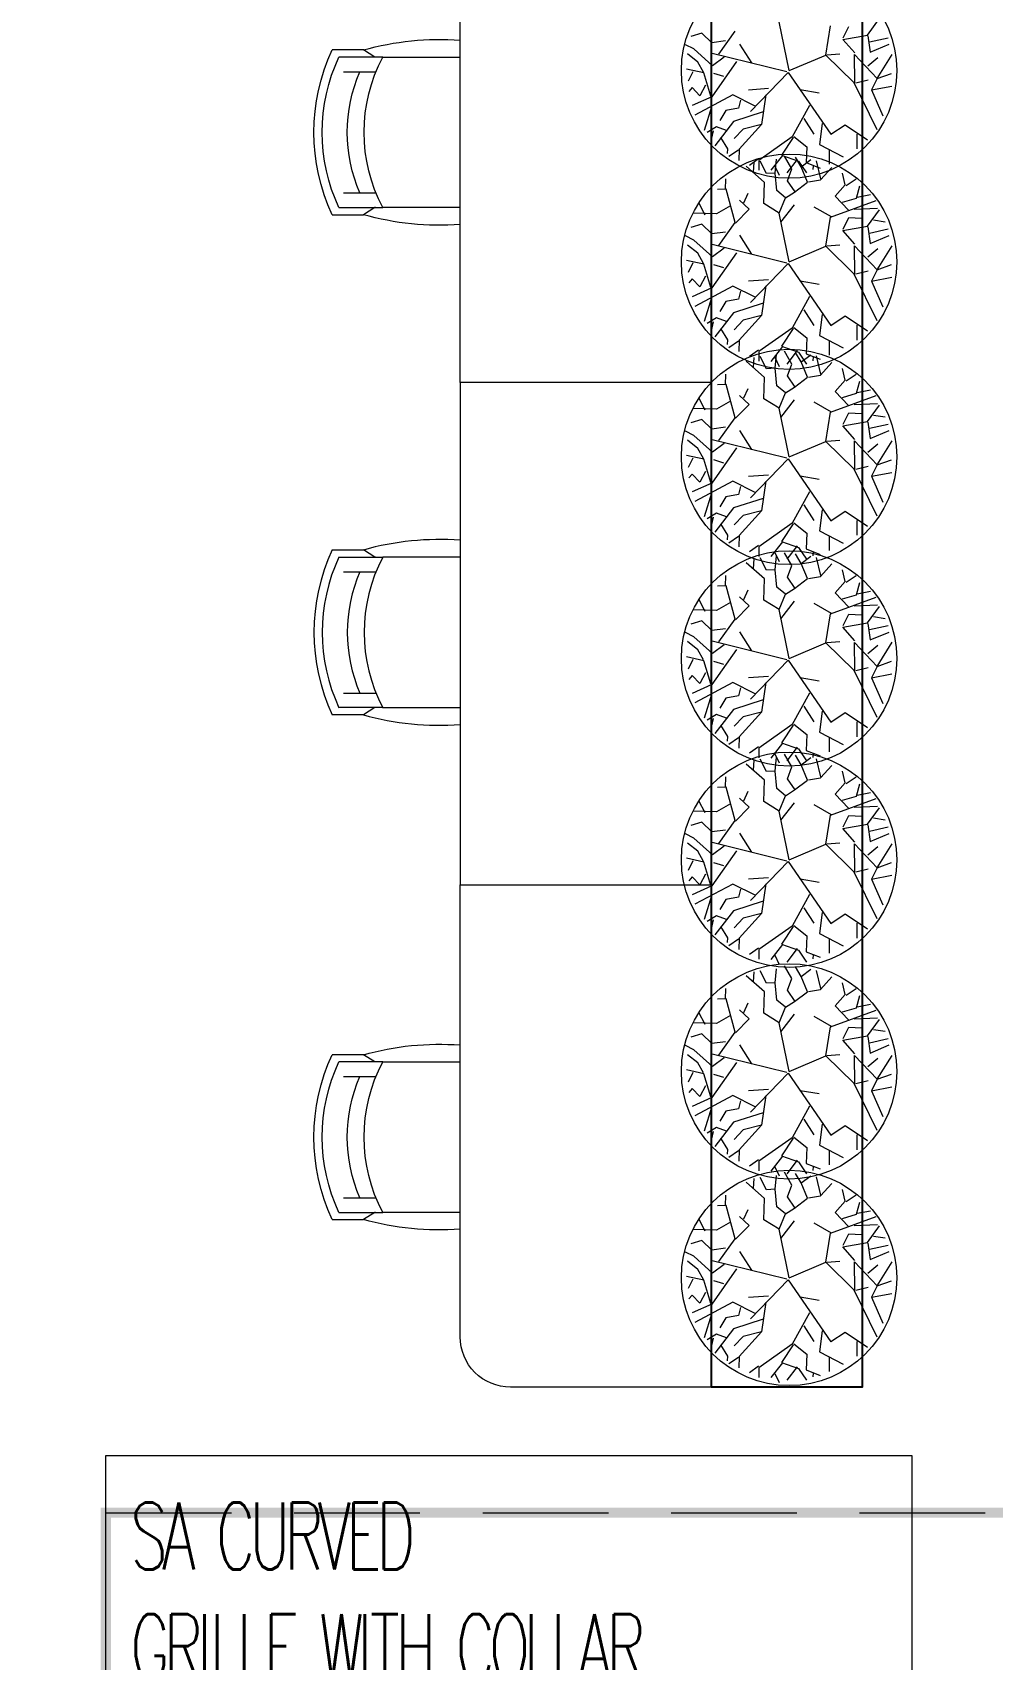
# Model space of a CAD drawing. Header units: millimetres. Extents: x 148480 to 578986, y 39883 to 155062.
# Drawn here: x 244581 to 247446, y 134026 to 138883 of the extents above; entities that cross this region are included whole.
import ezdxf

# ---------------------------------------------------------------- set-up
doc = ezdxf.new("R2010")
doc.units = ezdxf.units.MM
for name, pattern in [('CENTER', [2, 1.25, -0.25, 0.25, -0.25]), ('CONTINU', [0]), ('HIDDEN', [0.375, 0.25, -0.125])]:
    doc.linetypes.add(name, pattern=pattern)
for name, color, linetype in [('CEN', 252, 'CENTER'), ('Flooring', 44, 'Continuous'), ('I - MODULAR', 44, 'Continuous'), ('Layer2', 4, 'Continuous'), ('Layer4', 6, 'Continuous'), ('M-HVAC VRV PIPE', 4, 'Continuous')]:
    doc.layers.add(name, color=color, linetype=linetype)
doc.layers.add('I-01$0$i-plants', color=7, linetype='Continuous', lineweight=13, true_color=0x86b300)
doc.layers.add('ID - MODULAR', color=44, linetype='Continuous', lineweight=5)
doc.layers.add('M-HVAC-ADP TAG', color=1, linetype='Continuous', lineweight=15)
doc.styles.add('Roman S', font='romans.shx', dxfattribs={"width": 0.65})

# ---------------------------------------------------------------- blocks, each defined once
blk = doc.blocks.new('GFC1')
at = {"layer": 'CEN', "color": 8, "linetype": 'HIDDEN', "lineweight": 0, "ltscale": 1500}
blk.add_lwpolyline([(321533.2, 131348.5), (317432, 131348.5), (317432, 135449.8), (321533.2, 135449.8)], close=True, dxfattribs=at)
at = {"layer": 'Flooring', "color": 8, "linetype": 'HIDDEN', "ltscale": 1500}
blk.add_lwpolyline([(328672.2, 130068.3, 1.540604), (310717.1, 129143.3, 0.119203), (311634.4, 128071.9, -0.704413), (307490.1, 113767.5)], format="xyb", dxfattribs=at)
at = {"layer": 'I - MODULAR', "color": 8, "linetype": 'Continuous'}
blk.add_lwpolyline([(319239.7, 141824.7), (319689.7, 141824.7), (319689.7, 135824.7), (319239.7, 135824.7)], close=True, dxfattribs=at)
at = {"layer": 'I-01$0$i-plants', "color": 8}
for p, q in [((319471.5, 139755.5), (319441.9, 139900.8)), ((319705.5, 139861.7), (319741.8, 139910.6)), ((319210.7, 139867.4), (319178.6, 139857.8)), ((319241, 139838.5), (319210.7, 139867.4)), ((319261.8, 139804.4), (319311, 139872.8)), ((319581.5, 139802.1), (319595.5, 139888.8)), ((319631.7, 139848.4), (319705.5, 139861.7)), ((319633.1, 139853.2), (319649.7, 139887.4)), ((319706.2, 139859.6), (319713.1, 139810.4)), ((319711.7, 139841.2), (319767.1, 139853.4)), ((319187.4, 139820.1), (319162.1, 139832.5)), ((319199.1, 139781.1), (319167.8, 139805.3)), ((319242.5, 139769.7), (319187.4, 139820.1)), ((319465.1, 139751.6), (319237.7, 139807.9)), ((319282.1, 139844.1), (319241, 139838.5)), ((319360.5, 139778.3), (319324.9, 139834.5)), ((319583.8, 139802.8), (319623.2, 139805.8)), ((319668.2, 139808.1), (319631.7, 139848.4)), ((319668.1, 139718.7), (319666.8, 139803.2)), ((319666.8, 139803.2), (319733.9, 139731.7)), ((319713.1, 139810.4), (319770, 139834.2)), ((319733.9, 139731.7), (319779.2, 139803.4)), ((319217, 139748.5), (319165.2, 139759.8)), ((319216.4, 139750.7), (319199.1, 139781.1)), ((319314.1, 139782.3), (319240.8, 139677.5)), ((319277.8, 139795.9), (319242.5, 139769.7)), ((319471.5, 139755.5), (319581.5, 139802.1)), ((319581.5, 139802.1), (319664.9, 139719.9)), ((319706.1, 139770.2), (319736.5, 139795)), ((319183.8, 139752.1), (319170.7, 139723.7)), ((319222.2, 139712.3), (319205.3, 139680.4)), ((319237.9, 139679), (319217, 139748.5)), ((319276.6, 139737.5), (319247, 139746.6)), ((319468.4, 139750.2), (319355.8, 139633.8)), ((319468.4, 139750.2), (319595.9, 139565.3)), ((319664.9, 139719.9), (319733.8, 139579.9)), ((319670.4, 139719.4), (319708, 139728.4)), ((319733.9, 139731.7), (319717.2, 139697.8)), ((319717.2, 139697.8), (319778.1, 139709.3)), ((319733.9, 139731.7), (319777.4, 139747.1)), ((319181.7, 139704.6), (319171.8, 139692.8)), ((319205.3, 139680.4), (319181.7, 139704.6)), ((319240.8, 139677.5), (319181.9, 139651)), ((319303.5, 139683.1), (319190.5, 139622.3)), ((319369.9, 139649.3), (319303.5, 139683.1)), ((319326.9, 139667.7), (319320.7, 139643.4)), ((319410.4, 139701.6), (319350.2, 139697.1)), ((319402.4, 139683.5), (319389.1, 139594.7)), ((319505, 139698.7), (319561.7, 139688.9)), ((319717.2, 139697.8), (319750.9, 139620.7)), ((319240.7, 139650.7), (319217.6, 139576.8)), ((319282.5, 139636.4), (319264.9, 139606.6)), ((319320.7, 139643.4), (319282.5, 139636.4)), ((319393.8, 139632), (319305.9, 139603.3)), ((319532.7, 139651.3), (319480.5, 139557.5)), ((319515, 139612.4), (319544.9, 139565.7)), ((319254.3, 139587.8), (319227.2, 139570.8)), ((319244.4, 139576), (319238.9, 139549.6)), ((319305.9, 139603.3), (319250.1, 139530.9)), ((319284.4, 139576.8), (319254.3, 139587.8)), ((319334.3, 139580.6), (319307.6, 139552.5)), ((319389.1, 139594.7), (319322.7, 139521.4)), ((319389.1, 139594.7), (319334.3, 139580.6)), ((319570.3, 139597.7), (319562.2, 139535.2)), ((319596, 139565.3), (319638.4, 139593.7)), ((319638.4, 139593.7), (319705.6, 139549)), ((319673.5, 139566.2), (319673.5, 139521.7)), ((319266.7, 139555.9), (319287.4, 139522)), ((319287.4, 139522), (319286.3, 139508.1)), ((319320.7, 139518.4), (319292, 139498.6)), ((319322.7, 139521.4), (319321.8, 139487.5)), ((319480.5, 139557.5), (319381, 139487.3)), ((319483.8, 139556.2), (319448.7, 139503.2)), ((319485.4, 139559), (319524.3, 139528.2)), ((319524.3, 139528.2), (319522.3, 139480.8)), ((319562.2, 139535.2), (319632.4, 139498.2)), ((319591.1, 139519.1), (319590.8, 139476.5)), ((319398.1, 139421.9), (319343.6, 139470.4)), ((319379.7, 139491.6), (319353.2, 139472.5)), ((319364.9, 139452.4), (319367, 139481.9)), ((319381, 139487.3), (319381.5, 139458.6)), ((319403.6, 139448.3), (319384.8, 139485.1)), ((319451.6, 139502), (319416.7, 139457.9)), ((319428.9, 139470.4), (319442.3, 139443.2)), ((319430.2, 139449.5), (319434.1, 139490.8)), ((319448.7, 139503.2), (319499.4, 139485.1)), ((319480.1, 139462.2), (319457.7, 139500.2)), ((319495.4, 139490.4), (319464.7, 139449.9)), ((319466.3, 139426.8), (319480.1, 139462.2)), ((319507.6, 139468.3), (319490.9, 139496.9)), ((319499.4, 139485.1), (319523.4, 139449.9)), ((319507.6, 139468.3), (319536.1, 139490.1)), ((319526.6, 139422.7), (319507.6, 139468.3)), ((319522.3, 139480.8), (319564.7, 139464.3)), ((319543.8, 139471.6), (319542, 139459.8)), ((319566.5, 139432.4), (319553.1, 139486.4)), ((319564.9, 139429.5), (319599.4, 139466.7)), ((319281.4, 139400.5), (319282.6, 139432.1)), ((319395.8, 139358.8), (319398.1, 139421.9)), ((319430.2, 139449.5), (319403.6, 139448.3)), ((319435.2, 139397.4), (319430.2, 139449.5)), ((319489.7, 139393.7), (319466.3, 139426.8)), ((319487.4, 139393), (319526.6, 139422.7)), ((319529.2, 139423.5), (319564.9, 139429.5)), ((319609, 139380.3), (319639.2, 139414.1)), ((319639.2, 139414.1), (319631.1, 139449.4)), ((319642.1, 139412.6), (319671.2, 139432.5)), ((319283.7, 139401.2), (319257.5, 139400.1)), ((319311, 139302.1), (319283.7, 139401.2)), ((319352.6, 139341.4), (319323.3, 139368.2)), ((319336.1, 139360.9), (319349.2, 139389.3)), ((319460.3, 139376), (319435.2, 139397.4)), ((319441.9, 139330.1), (319460.3, 139376)), ((319460.3, 139376), (319487.4, 139393)), ((319595.5, 139318.1), (319730.9, 139367.9)), ((319648.4, 139338.7), (319609, 139380.3)), ((319630.7, 139362.3), (319672.6, 139374.9)), ((319672.6, 139374.9), (319682.8, 139411.5)), ((319674.2, 139377.7), (319714.8, 139385.2)), ((319254.8, 139327.7), (319187.3, 139329.8)), ((319221.2, 139324.3), (319202, 139361)), ((319296.2, 139351.3), (319254.8, 139327.7)), ((319311.5, 139300.2), (319352.6, 139341.4)), ((319441.9, 139330.1), (319395.8, 139358.8)), ((319471.5, 139184.8), (319441.9, 139330.1)), ((319447.3, 139302.9), (319487.8, 139355.1)), ((319598.1, 139318.9), (319546.5, 139348.2)), ((319581.5, 139231.4), (319595.5, 139318.1)), ((319633.1, 139282.5), (319649.7, 139316.7)), ((319649.7, 139316.7), (319687.8, 139314.6)), ((319666.2, 139341.7), (319735.1, 139344.4)), ((319705.5, 139291), (319741.8, 139339.9)), ((319210.7, 139296.7), (319178.6, 139287.1)), ((319241, 139267.8), (319210.7, 139296.7)), ((319282.1, 139273.3), (319241, 139267.8)), ((319261.8, 139233.7), (319311, 139302.1)), ((319631.7, 139277.7), (319705.5, 139291)), ((319668.2, 139237.4), (319631.7, 139277.7)), ((319706.2, 139288.8), (319713.1, 139239.6)), ((319711.7, 139270.5), (319767.1, 139282.7)), ((319723.9, 139309.8), (319757.8, 139304.3)), ((319187.4, 139249.4), (319162.1, 139261.8)), ((319199.1, 139210.4), (319167.8, 139234.6)), ((319242.5, 139199), (319187.4, 139249.4)), ((319465.1, 139180.9), (319237.7, 139237.2)), ((319277.8, 139225.2), (319242.5, 139199)), ((319360.5, 139207.6), (319324.9, 139263.8)), ((319471.5, 139184.8), (319581.5, 139231.4)), ((319581.5, 139231.4), (319664.9, 139149.1)), ((319583.8, 139232.1), (319623.2, 139235.1)), ((319668.1, 139148), (319666.8, 139232.5)), ((319666.8, 139232.5), (319733.9, 139161)), ((319706.1, 139199.5), (319736.5, 139224.3)), ((319713.1, 139239.6), (319770, 139263.5)), ((319733.9, 139161), (319779.2, 139232.7)), ((319217, 139177.8), (319165.2, 139189)), ((319183.8, 139181.4), (319170.7, 139153)), ((319216.4, 139179.9), (319199.1, 139210.4)), ((319237.9, 139108.3), (319217, 139177.8)), ((319314.1, 139211.6), (319240.8, 139106.8)), ((319276.6, 139166.8), (319247, 139175.9)), ((319468.4, 139179.5), (319355.8, 139063.1)), ((319468.4, 139179.5), (319595.9, 138994.6)), ((319733.9, 139161), (319777.4, 139176.4)), ((319181.7, 139133.9), (319171.8, 139122.1)), ((319205.3, 139109.7), (319181.7, 139133.9)), ((319222.2, 139141.6), (319205.3, 139109.7)), ((319410.4, 139130.9), (319350.2, 139126.4)), ((319505, 139128), (319561.7, 139118.2)), ((319664.9, 139149.1), (319733.8, 139009.2)), ((319670.4, 139148.7), (319708, 139157.6)), ((319733.9, 139161), (319717.2, 139127.1)), ((319717.2, 139127.1), (319778.1, 139138.6)), ((319717.2, 139127.1), (319750.9, 139050)), ((319240.8, 139106.8), (319181.9, 139080.3)), ((319303.5, 139112.3), (319190.5, 139051.6)), ((319240.7, 139079.9), (319217.6, 139006.1)), ((319369.9, 139078.6), (319303.5, 139112.3)), ((319326.9, 139097), (319320.7, 139072.7)), ((319402.4, 139112.8), (319389.1, 139023.9)), ((319532.7, 139080.6), (319480.5, 138986.8)), ((319305.9, 139032.6), (319250.1, 138960.2)), ((319282.5, 139065.7), (319264.9, 139035.9)), ((319320.7, 139072.7), (319282.5, 139065.7)), ((319393.8, 139061.3), (319305.9, 139032.6)), ((319515, 139041.7), (319544.9, 138994.9)), ((319570.3, 139027), (319562.2, 138964.5)), ((319254.3, 139017.1), (319227.2, 139000.1)), ((319244.4, 139005.3), (319238.9, 138978.9)), ((319284.4, 139006.1), (319254.3, 139017.1)), ((319266.7, 138985.2), (319287.4, 138951.3)), ((319334.3, 139009.9), (319307.6, 138981.8)), ((319389.1, 139023.9), (319322.7, 138950.7)), ((319389.1, 139023.9), (319334.3, 139009.9)), ((319480.5, 138986.8), (319381, 138916.6)), ((319483.8, 138985.4), (319448.7, 138932.5)), ((319485.4, 138988.3), (319524.3, 138957.5)), ((319596, 138994.6), (319638.4, 139023)), ((319638.4, 139023), (319705.6, 138978.3)), ((319673.5, 138995.5), (319673.5, 138951)), ((319287.4, 138951.3), (319286.3, 138937.4)), ((319320.7, 138947.7), (319292, 138927.9)), ((319322.7, 138950.7), (319321.8, 138916.8)), ((319451.6, 138931.3), (319416.7, 138887.2)), ((319448.7, 138932.5), (319499.4, 138914.4)), ((319524.3, 138957.5), (319522.3, 138910)), ((319562.2, 138964.5), (319632.4, 138927.5)), ((319591.1, 138948.4), (319590.8, 138905.8)), ((319398.1, 138839), (319343.6, 138887.5)), ((319379.7, 138920.9), (319353.2, 138901.8)), ((319364.9, 138869.5), (319367, 138899)), ((319381, 138916.6), (319381.5, 138887.8)), ((319403.6, 138865.5), (319384.8, 138902.3)), ((319428.9, 138899.7), (319442.3, 138872.5)), ((319430.2, 138866.6), (319434.1, 138907.9)), ((319480.1, 138879.3), (319457.7, 138917.4)), ((319495.4, 138919.7), (319464.7, 138879.2)), ((319466.3, 138843.9), (319480.1, 138879.3)), ((319507.6, 138885.5), (319490.9, 138914)), ((319499.4, 138914.4), (319523.4, 138879.1)), ((319507.6, 138885.5), (319536.1, 138907.3)), ((319526.6, 138839.9), (319507.6, 138885.5)), ((319522.3, 138910), (319564.7, 138893.6)), ((319543.8, 138900.9), (319542, 138889.1)), ((319566.5, 138849.5), (319553.1, 138903.5)), ((319564.9, 138846.6), (319599.4, 138883.8)), ((319281.4, 138817.6), (319282.6, 138849.2)), ((319395.8, 138775.9), (319398.1, 138839)), ((319430.2, 138866.6), (319403.6, 138865.5)), ((319435.2, 138814.5), (319430.2, 138866.6)), ((319489.7, 138810.8), (319466.3, 138843.9)), ((319487.4, 138810.1), (319526.6, 138839.9)), ((319529.2, 138840.6), (319564.9, 138846.6)), ((319609, 138797.4), (319639.2, 138831.2)), ((319639.2, 138831.2), (319631.1, 138866.5)), ((319642.1, 138829.7), (319671.2, 138849.6)), ((319283.7, 138818.3), (319257.5, 138817.2)), ((319311, 138719.2), (319283.7, 138818.3)), ((319352.6, 138758.5), (319323.3, 138785.4)), ((319336.1, 138778), (319349.2, 138806.4)), ((319460.3, 138793.2), (319435.2, 138814.5)), ((319441.9, 138747.2), (319460.3, 138793.2)), ((319460.3, 138793.2), (319487.4, 138810.1)), ((319595.5, 138735.3), (319730.9, 138785)), ((319648.4, 138755.8), (319609, 138797.4)), ((319630.7, 138779.4), (319672.6, 138792)), ((319672.6, 138792), (319682.8, 138828.6)), ((319674.2, 138794.8), (319714.8, 138802.3)), ((319254.8, 138744.8), (319187.3, 138746.9)), ((319221.2, 138741.4), (319202, 138778.2)), ((319296.2, 138768.4), (319254.8, 138744.8)), ((319311.5, 138717.3), (319352.6, 138758.5)), ((319441.9, 138747.2), (319395.8, 138775.9)), ((319471.5, 138601.9), (319441.9, 138747.2)), ((319447.3, 138720), (319487.8, 138772.2)), ((319598.1, 138736), (319546.5, 138765.4)), ((319581.5, 138648.5), (319595.5, 138735.3)), ((319633.1, 138699.7), (319649.7, 138733.8)), ((319649.7, 138733.8), (319687.8, 138731.7)), ((319666.2, 138758.8), (319735.1, 138761.5)), ((319705.5, 138708.1), (319741.8, 138757)), ((319210.7, 138713.8), (319178.6, 138704.2)), ((319241, 138684.9), (319210.7, 138713.8)), ((319282.1, 138690.5), (319241, 138684.9)), ((319261.8, 138650.8), (319311, 138719.2)), ((319631.7, 138694.8), (319705.5, 138708.1)), ((319668.2, 138654.5), (319631.7, 138694.8)), ((319706.2, 138706), (319713.1, 138656.8)), ((319711.7, 138687.6), (319767.1, 138699.8)), ((319723.9, 138726.9), (319757.8, 138721.4)), ((319187.4, 138666.5), (319162.1, 138678.9)), ((319199.1, 138627.5), (319167.8, 138651.7)), ((319242.5, 138616.1), (319187.4, 138666.5)), ((319465.1, 138598), (319237.7, 138654.3)), ((319277.8, 138642.3), (319242.5, 138616.1)), ((319360.5, 138624.7), (319324.9, 138680.9)), ((319471.5, 138601.9), (319581.5, 138648.5)), ((319581.5, 138648.5), (319664.9, 138566.3)), ((319583.8, 138649.2), (319623.2, 138652.2)), ((319668.1, 138565.1), (319666.8, 138649.6)), ((319666.8, 138649.6), (319733.9, 138578.1)), ((319706.1, 138616.6), (319736.5, 138641.4)), ((319713.1, 138656.8), (319770, 138680.6)), ((319733.9, 138578.1), (319779.2, 138649.8)), ((319217, 138594.9), (319165.2, 138606.2)), ((319183.8, 138598.5), (319170.7, 138570.1)), ((319216.4, 138597.1), (319199.1, 138627.5)), ((319237.9, 138525.4), (319217, 138594.9)), ((319314.1, 138628.7), (319240.8, 138523.9)), ((319276.6, 138583.9), (319247, 138593)), ((319468.4, 138596.6), (319355.8, 138480.2)), ((319468.4, 138596.6), (319595.9, 138411.7)), ((319733.9, 138578.1), (319777.4, 138593.5)), ((319181.7, 138551), (319171.8, 138539.2)), ((319205.3, 138526.8), (319181.7, 138551)), ((319222.2, 138558.7), (319205.3, 138526.8)), ((319410.4, 138548), (319350.2, 138543.5)), ((319505, 138545.1), (319561.7, 138535.3)), ((319664.9, 138566.3), (319733.8, 138426.3)), ((319670.4, 138565.8), (319708, 138574.8)), ((319733.9, 138578.1), (319717.2, 138544.2)), ((319717.2, 138544.2), (319778.1, 138555.7)), ((319717.2, 138544.2), (319750.9, 138467.1)), ((319240.8, 138523.9), (319181.9, 138497.4)), ((319303.5, 138529.5), (319190.5, 138468.7)), ((319240.7, 138497.1), (319217.6, 138423.2)), ((319369.9, 138495.7), (319303.5, 138529.5)), ((319326.9, 138514.1), (319320.7, 138489.8)), ((319402.4, 138529.9), (319389.1, 138441.1)), ((319532.7, 138497.7), (319480.5, 138403.9)), ((319305.9, 138449.7), (319250.1, 138377.3)), ((319282.5, 138482.8), (319264.9, 138453)), ((319320.7, 138489.8), (319282.5, 138482.8)), ((319393.8, 138478.4), (319305.9, 138449.7)), ((319515, 138458.8), (319544.9, 138412.1)), ((319570.3, 138444.1), (319562.2, 138381.6)), ((319254.3, 138434.2), (319227.2, 138417.2)), ((319244.4, 138422.4), (319238.9, 138396)), ((319284.4, 138423.2), (319254.3, 138434.2)), ((319266.7, 138402.3), (319287.4, 138368.4)), ((319334.3, 138427), (319307.6, 138398.9)), ((319389.1, 138441.1), (319322.7, 138367.8)), ((319389.1, 138441.1), (319334.3, 138427)), ((319480.5, 138403.9), (319381, 138333.7)), ((319483.8, 138402.6), (319448.7, 138349.6)), ((319485.4, 138405.4), (319524.3, 138374.6)), ((319596, 138411.7), (319638.4, 138440.1)), ((319638.4, 138440.1), (319705.6, 138395.4)), ((319673.5, 138412.6), (319673.5, 138368.1)), ((319287.4, 138368.4), (319286.3, 138354.5)), ((319320.7, 138364.8), (319292, 138345)), ((319322.7, 138367.8), (319321.8, 138333.9)), ((319451.6, 138348.4), (319416.7, 138304.3)), ((319448.7, 138349.6), (319499.4, 138331.5)), ((319524.3, 138374.6), (319522.3, 138327.2)), ((319562.2, 138381.6), (319632.4, 138344.6)), ((319591.1, 138365.5), (319590.8, 138322.9)), ((319379.7, 138338), (319353.2, 138318.9)), ((319364.9, 138268.2), (319367, 138297.7)), ((319381, 138333.7), (319381.5, 138305)), ((319403.6, 138264.2), (319384.8, 138301)), ((319428.9, 138316.8), (319442.3, 138289.6)), ((319430.2, 138265.3), (319434.1, 138306.6)), ((319480.1, 138278), (319457.7, 138316.1)), ((319495.4, 138336.8), (319464.7, 138296.3)), ((319507.6, 138284.2), (319490.9, 138312.8)), ((319499.4, 138331.5), (319523.4, 138296.3)), ((319507.6, 138284.2), (319536.1, 138306)), ((319522.3, 138327.2), (319564.7, 138310.7)), ((319543.8, 138318), (319542, 138306.3)), ((319566.5, 138248.2), (319553.1, 138302.2)), ((319281.4, 138216.3), (319282.6, 138247.9)), ((319398.1, 138237.8), (319343.6, 138286.2)), ((319430.2, 138265.3), (319403.6, 138264.2)), ((319435.2, 138213.2), (319430.2, 138265.3)), ((319466.3, 138242.6), (319480.1, 138278)), ((319526.6, 138238.6), (319507.6, 138284.2)), ((319564.9, 138245.3), (319599.4, 138282.5)), ((319639.2, 138229.9), (319631.1, 138265.2)), ((319642.1, 138228.4), (319671.2, 138248.3)), ((319283.7, 138217), (319257.5, 138215.9)), ((319311, 138117.9), (319283.7, 138217)), ((319336.1, 138176.7), (319349.2, 138205.1)), ((319395.8, 138174.6), (319398.1, 138237.8)), ((319460.3, 138191.9), (319435.2, 138213.2)), ((319460.3, 138191.9), (319487.4, 138208.8)), ((319489.7, 138209.5), (319466.3, 138242.6)), ((319487.4, 138208.8), (319526.6, 138238.6)), ((319529.2, 138239.4), (319564.9, 138245.3)), ((319609, 138196.1), (319639.2, 138229.9)), ((319672.6, 138190.7), (319682.8, 138227.4)), ((319674.2, 138193.5), (319714.8, 138201)), ((319221.2, 138140.2), (319202, 138176.9)), ((319296.2, 138167.1), (319254.8, 138143.5)), ((319311.5, 138116), (319352.6, 138157.2)), ((319352.6, 138157.2), (319323.3, 138184.1)), ((319441.9, 138146), (319395.8, 138174.6)), ((319441.9, 138146), (319460.3, 138191.9)), ((319447.3, 138118.7), (319487.8, 138170.9)), ((319598.1, 138134.7), (319546.5, 138164.1)), ((319595.5, 138134), (319730.9, 138183.7)), ((319648.4, 138154.5), (319609, 138196.1)), ((319630.7, 138178.1), (319672.6, 138190.7)), ((319666.2, 138157.5), (319735.1, 138160.2)), ((319705.5, 138106.8), (319741.8, 138155.7)), ((319210.7, 138112.6), (319178.6, 138102.9)), ((319254.8, 138143.5), (319187.3, 138145.6)), ((319241, 138083.6), (319210.7, 138112.6)), ((319261.8, 138049.5), (319311, 138117.9)), ((319471.5, 138000.6), (319441.9, 138146)), ((319581.5, 138047.2), (319595.5, 138134)), ((319631.7, 138093.5), (319705.5, 138106.8)), ((319633.1, 138098.4), (319649.7, 138132.5)), ((319649.7, 138132.5), (319687.8, 138130.4)), ((319706.2, 138104.7), (319713.1, 138055.5)), ((319723.9, 138125.6), (319757.8, 138120.1)), ((319187.4, 138065.2), (319162.1, 138077.6)), ((319242.5, 138014.8), (319187.4, 138065.2)), ((319282.1, 138089.2), (319241, 138083.6)), ((319360.5, 138023.4), (319324.9, 138079.6)), ((319668.2, 138053.2), (319631.7, 138093.5)), ((319711.7, 138086.3), (319767.1, 138098.5)), ((319713.1, 138055.5), (319770, 138079.3)), ((319217, 137993.6), (319165.2, 138004.9)), ((319199.1, 138026.2), (319167.8, 138050.5)), ((319216.4, 137995.8), (319199.1, 138026.2)), ((319465.1, 137996.7), (319237.7, 138053)), ((319314.1, 138027.4), (319240.8, 137922.6)), ((319277.8, 138041), (319242.5, 138014.8)), ((319471.5, 138000.6), (319581.5, 138047.2)), ((319581.5, 138047.2), (319664.9, 137965)), ((319583.8, 138047.9), (319623.2, 138050.9)), ((319668.1, 137963.9), (319666.8, 138048.4)), ((319666.8, 138048.4), (319733.9, 137976.8)), ((319706.1, 138015.3), (319736.5, 138040.1)), ((319733.9, 137976.8), (319779.2, 138048.5)), ((319183.8, 137997.2), (319170.7, 137968.8)), ((319222.2, 137957.4), (319205.3, 137925.5)), ((319237.9, 137924.1), (319217, 137993.6)), ((319276.6, 137982.6), (319247, 137991.7)), ((319468.4, 137995.3), (319355.8, 137878.9)), ((319468.4, 137995.3), (319595.9, 137810.4)), ((319664.9, 137965), (319733.8, 137825)), ((319670.4, 137964.5), (319708, 137973.5)), ((319733.9, 137976.8), (319717.2, 137942.9)), ((319733.9, 137976.8), (319777.4, 137992.2)), ((319181.7, 137949.7), (319171.8, 137937.9)), ((319205.3, 137925.5), (319181.7, 137949.7)), ((319240.8, 137922.6), (319181.9, 137896.1)), ((319303.5, 137928.2), (319190.5, 137867.4)), ((319369.9, 137894.4), (319303.5, 137928.2)), ((319326.9, 137912.8), (319320.7, 137888.5)), ((319410.4, 137946.7), (319350.2, 137942.2)), ((319402.4, 137928.7), (319389.1, 137839.8)), ((319505, 137943.8), (319561.7, 137934)), ((319717.2, 137942.9), (319778.1, 137954.4)), ((319717.2, 137942.9), (319750.9, 137865.8)), ((319240.7, 137895.8), (319217.6, 137821.9)), ((319282.5, 137881.5), (319264.9, 137851.7)), ((319320.7, 137888.5), (319282.5, 137881.5)), ((319393.8, 137877.1), (319305.9, 137848.4)), ((319532.7, 137896.4), (319480.5, 137802.7)), ((319254.3, 137832.9), (319227.2, 137816)), ((319244.4, 137821.1), (319238.9, 137794.7)), ((319305.9, 137848.4), (319250.1, 137776)), ((319284.4, 137821.9), (319254.3, 137832.9)), ((319334.3, 137825.7), (319307.6, 137797.7)), ((319389.1, 137839.8), (319322.7, 137766.5)), ((319389.1, 137839.8), (319334.3, 137825.7)), ((319515, 137857.5), (319544.9, 137810.8)), ((319570.3, 137842.9), (319562.2, 137780.3)), ((319596, 137810.5), (319638.4, 137838.8)), ((319638.4, 137838.8), (319705.6, 137794.1)), ((319673.5, 137811.3), (319673.5, 137766.8)), ((319266.7, 137801), (319287.4, 137767.1)), ((319287.4, 137767.1), (319286.3, 137753.2)), ((319320.7, 137763.6), (319292, 137743.7)), ((319322.7, 137766.5), (319321.8, 137732.6)), ((319480.5, 137802.7), (319381, 137732.4)), ((319483.8, 137801.3), (319448.7, 137748.3)), ((319485.4, 137804.1), (319524.3, 137773.3)), ((319524.3, 137773.3), (319522.3, 137725.9)), ((319562.2, 137780.3), (319632.4, 137743.3)), ((319591.1, 137764.2), (319590.8, 137721.7)), ((319379.7, 137736.7), (319353.2, 137717.6)), ((319381, 137732.4), (319381.5, 137703.7)), ((319451.6, 137747.1), (319416.7, 137703)), ((319428.9, 137715.5), (319442.3, 137688.3)), ((319448.7, 137748.3), (319499.4, 137730.2)), ((319480.1, 137676.7), (319457.7, 137714.8)), ((319495.4, 137735.5), (319464.7, 137695)), ((319499.4, 137730.2), (319523.4, 137695)), ((319522.3, 137725.9), (319564.7, 137709.4)), ((319543.8, 137716.7), (319542, 137705)), ((319398.1, 137636.5), (319343.6, 137685)), ((319364.9, 137666.9), (319367, 137696.4)), ((319403.6, 137662.9), (319384.8, 137699.7)), ((319430.2, 137664.1), (319434.1, 137705.3)), ((319466.3, 137641.3), (319480.1, 137676.7)), ((319507.6, 137682.9), (319490.9, 137711.5)), ((319507.6, 137682.9), (319536.1, 137704.7)), ((319526.6, 137637.3), (319507.6, 137682.9)), ((319566.5, 137646.9), (319553.1, 137701)), ((319564.9, 137644.1), (319599.4, 137681.2)), ((319281.4, 137615), (319282.6, 137646.6)), ((319395.8, 137573.3), (319398.1, 137636.5)), ((319430.2, 137664.1), (319403.6, 137662.9)), ((319435.2, 137611.9), (319430.2, 137664.1)), ((319489.7, 137608.2), (319466.3, 137641.3)), ((319487.4, 137607.6), (319526.6, 137637.3)), ((319529.2, 137638.1), (319564.9, 137644.1)), ((319609, 137594.8), (319639.2, 137628.6)), ((319639.2, 137628.6), (319631.1, 137663.9)), ((319642.1, 137627.1), (319671.2, 137647.1)), ((319672.6, 137589.4), (319682.8, 137626.1)), ((319221.2, 137538.9), (319202, 137575.6)), ((319283.7, 137615.7), (319257.5, 137614.6)), ((319311, 137516.6), (319283.7, 137615.7)), ((319352.6, 137555.9), (319323.3, 137582.8)), ((319336.1, 137575.4), (319349.2, 137603.8)), ((319441.9, 137544.7), (319395.8, 137573.3)), ((319460.3, 137590.6), (319435.2, 137611.9)), ((319441.9, 137544.7), (319460.3, 137590.6)), ((319447.3, 137517.4), (319487.8, 137569.6)), ((319460.3, 137590.6), (319487.4, 137607.6)), ((319595.5, 137532.7), (319730.9, 137582.4)), ((319648.4, 137553.3), (319609, 137594.8)), ((319630.7, 137576.8), (319672.6, 137589.4)), ((319674.2, 137592.2), (319714.8, 137599.7)), ((319254.8, 137542.2), (319187.3, 137544.3)), ((319296.2, 137565.8), (319254.8, 137542.2)), ((319311.5, 137514.7), (319352.6, 137555.9)), ((319471.5, 137399.3), (319441.9, 137544.7)), ((319598.1, 137533.5), (319546.5, 137562.8)), ((319581.5, 137446), (319595.5, 137532.7)), ((319633.1, 137497.1), (319649.7, 137531.2)), ((319649.7, 137531.2), (319687.8, 137529.1)), ((319666.2, 137556.3), (319735.1, 137558.9)), ((319705.5, 137505.5), (319741.8, 137554.5)), ((319723.9, 137524.3), (319757.8, 137518.9)), ((319187.4, 137463.9), (319162.1, 137476.4)), ((319210.7, 137511.3), (319178.6, 137501.6)), ((319241, 137482.3), (319210.7, 137511.3)), ((319282.1, 137487.9), (319241, 137482.3)), ((319261.8, 137448.2), (319311, 137516.6)), ((319360.5, 137422.1), (319324.9, 137478.3)), ((319631.7, 137492.2), (319705.5, 137505.5)), ((319668.2, 137451.9), (319631.7, 137492.2)), ((319706.2, 137503.4), (319713.1, 137454.2)), ((319711.7, 137485), (319767.1, 137497.2)), ((319713.1, 137454.2), (319770, 137478)), ((319199.1, 137425), (319167.8, 137449.2)), ((319242.5, 137413.5), (319187.4, 137463.9)), ((319216.4, 137394.5), (319199.1, 137425)), ((319465.1, 137395.4), (319237.7, 137451.7)), ((319314.1, 137426.1), (319240.8, 137321.3)), ((319277.8, 137439.7), (319242.5, 137413.5)), ((319471.5, 137399.3), (319581.5, 137446)), ((319581.5, 137446), (319664.9, 137363.7)), ((319583.8, 137446.6), (319623.2, 137449.6)), ((319668.1, 137362.6), (319666.8, 137447.1)), ((319666.8, 137447.1), (319733.9, 137375.5)), ((319706.1, 137414), (319736.5, 137438.8)), ((319733.9, 137375.5), (319779.2, 137447.2)), ((319217, 137392.3), (319165.2, 137403.6)), ((319183.8, 137395.9), (319170.7, 137367.5)), ((319237.9, 137322.8), (319217, 137392.3)), ((319276.6, 137381.3), (319247, 137390.4)), ((319468.4, 137394), (319355.8, 137277.6)), ((319468.4, 137394), (319595.9, 137209.1)), ((319733.9, 137375.5), (319717.2, 137341.6)), ((319733.9, 137375.5), (319777.4, 137390.9)), ((319181.7, 137348.4), (319171.8, 137336.6)), ((319205.3, 137324.2), (319181.7, 137348.4)), ((319303.5, 137326.9), (319190.5, 137266.2)), ((319222.2, 137356.1), (319205.3, 137324.2)), ((319369.9, 137293.1), (319303.5, 137326.9)), ((319410.4, 137345.4), (319350.2, 137340.9)), ((319402.4, 137327.4), (319389.1, 137238.5)), ((319505, 137342.5), (319561.7, 137332.7)), ((319664.9, 137363.7), (319733.8, 137223.7)), ((319670.4, 137363.3), (319708, 137372.2)), ((319717.2, 137341.6), (319778.1, 137353.1)), ((319717.2, 137341.6), (319750.9, 137264.5)), ((319240.8, 137321.3), (319181.9, 137294.8)), ((319240.7, 137294.5), (319217.6, 137220.6)), ((319282.5, 137280.2), (319264.9, 137250.5)), ((319320.7, 137287.2), (319282.5, 137280.2)), ((319326.9, 137311.5), (319320.7, 137287.2)), ((319532.7, 137295.1), (319480.5, 137201.4)), ((319254.3, 137231.6), (319227.2, 137214.7)), ((319305.9, 137247.1), (319250.1, 137174.7)), ((319284.4, 137220.7), (319254.3, 137231.6)), ((319393.8, 137275.9), (319305.9, 137247.1)), ((319389.1, 137238.5), (319322.7, 137165.2)), ((319389.1, 137238.5), (319334.3, 137224.4)), ((319515, 137256.2), (319544.9, 137209.5)), ((319570.3, 137241.6), (319562.2, 137179)), ((319596, 137209.2), (319638.4, 137237.5)), ((319638.4, 137237.5), (319705.6, 137192.8)), ((319244.4, 137219.8), (319238.9, 137193.4)), ((319266.7, 137199.7), (319287.4, 137165.8)), ((319334.3, 137224.4), (319307.6, 137196.4)), ((319480.5, 137201.4), (319381, 137131.1)), ((319483.8, 137200), (319448.7, 137147)), ((319485.4, 137202.8), (319524.3, 137172.1)), ((319673.5, 137210), (319673.5, 137165.5)), ((319287.4, 137165.8), (319286.3, 137151.9)), ((319320.7, 137162.3), (319292, 137142.4)), ((319322.7, 137165.2), (319321.8, 137131.4)), ((319379.7, 137135.4), (319353.2, 137116.3)), ((319381, 137131.1), (319381.5, 137102.4)), ((319451.6, 137145.8), (319416.7, 137101.7)), ((319448.7, 137147), (319499.4, 137128.9)), ((319495.4, 137134.2), (319464.7, 137093.7)), ((319524.3, 137172.1), (319522.3, 137124.6)), ((319562.2, 137179), (319632.4, 137142)), ((319591.1, 137162.9), (319590.8, 137120.4)), ((319428.9, 137114.2), (319442.3, 137087)), ((319480.1, 137044.8), (319457.7, 137082.9)), ((319499.4, 137128.9), (319523.4, 137093.7)), ((319522.3, 137124.6), (319564.7, 137108.1)), ((319543.8, 137115.4), (319542, 137103.7)), ((319398.1, 137004.6), (319343.6, 137053.1)), ((319364.9, 137035), (319367, 137064.6)), ((319403.6, 137031), (319384.8, 137067.8)), ((319430.2, 137032.2), (319434.1, 137073.5)), ((319466.3, 137009.5), (319480.1, 137044.8)), ((319507.6, 137051), (319490.9, 137079.6)), ((319507.6, 137051), (319536.1, 137072.8)), ((319526.6, 137005.4), (319507.6, 137051)), ((319566.5, 137015), (319553.1, 137069.1)), ((319564.9, 137012.2), (319599.4, 137049.4)), ((319281.4, 136983.2), (319282.6, 137014.8)), ((319395.8, 136941.4), (319398.1, 137004.6)), ((319430.2, 137032.2), (319403.6, 137031)), ((319435.2, 136980.1), (319430.2, 137032.2)), ((319489.7, 136976.4), (319466.3, 137009.5)), ((319487.4, 136975.7), (319526.6, 137005.4)), ((319529.2, 137006.2), (319564.9, 137012.2)), ((319609, 136962.9), (319639.2, 136996.8)), ((319639.2, 136996.8), (319631.1, 137032.1)), ((319642.1, 136995.3), (319671.2, 137015.2)), ((319672.6, 136957.5), (319682.8, 136994.2)), ((319221.2, 136907), (319202, 136943.7)), ((319283.7, 136983.8), (319257.5, 136982.8)), ((319311, 136884.7), (319283.7, 136983.8)), ((319352.6, 136924), (319323.3, 136950.9)), ((319336.1, 136943.6), (319349.2, 136971.9)), ((319441.9, 136912.8), (319395.8, 136941.4)), ((319460.3, 136958.7), (319435.2, 136980.1)), ((319441.9, 136912.8), (319460.3, 136958.7)), ((319447.3, 136885.5), (319487.8, 136937.8)), ((319460.3, 136958.7), (319487.4, 136975.7)), ((319595.5, 136900.8), (319730.9, 136950.6)), ((319648.4, 136921.4), (319609, 136962.9)), ((319630.7, 136945), (319672.6, 136957.5)), ((319674.2, 136960.4), (319714.8, 136967.8)), ((319254.8, 136910.3), (319187.3, 136912.5)), ((319296.2, 136933.9), (319254.8, 136910.3)), ((319311.5, 136882.8), (319352.6, 136924)), ((319471.5, 136767.5), (319441.9, 136912.8)), ((319598.1, 136901.6), (319546.5, 136930.9)), ((319581.5, 136814.1), (319595.5, 136900.8)), ((319633.1, 136865.2), (319649.7, 136899.4)), ((319649.7, 136899.4), (319687.8, 136897.3)), ((319666.2, 136924.4), (319735.1, 136927.1)), ((319705.5, 136873.7), (319741.8, 136922.6)), ((319723.9, 136892.5), (319757.8, 136887)), ((319187.4, 136832), (319162.1, 136844.5)), ((319210.7, 136879.4), (319178.6, 136869.8)), ((319241, 136850.5), (319210.7, 136879.4)), ((319282.1, 136856), (319241, 136850.5)), ((319261.8, 136816.3), (319311, 136884.7)), ((319360.5, 136790.2), (319324.9, 136846.5)), ((319631.7, 136860.4), (319705.5, 136873.7)), ((319668.2, 136820), (319631.7, 136860.4)), ((319706.2, 136871.5), (319713.1, 136822.3)), ((319711.7, 136853.1), (319767.1, 136865.3)), ((319713.1, 136822.3), (319770, 136846.2)), ((319199.1, 136793.1), (319167.8, 136817.3)), ((319242.5, 136781.7), (319187.4, 136832)), ((319216.4, 136762.6), (319199.1, 136793.1)), ((319465.1, 136763.6), (319237.7, 136819.9)), ((319314.1, 136794.3), (319240.8, 136689.5)), ((319277.8, 136807.9), (319242.5, 136781.7)), ((319471.5, 136767.5), (319581.5, 136814.1)), ((319581.5, 136814.1), (319664.9, 136731.8)), ((319583.8, 136814.8), (319623.2, 136817.8)), ((319668.1, 136730.7), (319666.8, 136815.2)), ((319666.8, 136815.2), (319733.9, 136743.7)), ((319706.1, 136782.2), (319736.5, 136806.9)), ((319733.9, 136743.7), (319779.2, 136815.3)), ((319217, 136760.5), (319165.2, 136771.7)), ((319183.8, 136764), (319170.7, 136735.7)), ((319237.9, 136691), (319217, 136760.5)), ((319276.6, 136749.4), (319247, 136758.5)), ((319468.4, 136762.2), (319355.8, 136645.8)), ((319468.4, 136762.2), (319595.9, 136577.2)), ((319733.9, 136743.7), (319717.2, 136709.8)), ((319733.9, 136743.7), (319777.4, 136759.1)), ((319181.7, 136716.6), (319171.8, 136704.8)), ((319205.3, 136692.4), (319181.7, 136716.6)), ((319303.5, 136695), (319190.5, 136634.3)), ((319222.2, 136724.3), (319205.3, 136692.4)), ((319369.9, 136661.3), (319303.5, 136695)), ((319410.4, 136713.5), (319350.2, 136709)), ((319402.4, 136695.5), (319389.1, 136606.6)), ((319505, 136710.7), (319561.7, 136700.9)), ((319664.9, 136731.8), (319733.8, 136591.8)), ((319670.4, 136731.4), (319708, 136740.3)), ((319717.2, 136709.8), (319778.1, 136721.3)), ((319717.2, 136709.8), (319750.9, 136632.6)), ((319240.8, 136689.5), (319181.9, 136663)), ((319240.7, 136662.6), (319217.6, 136588.8)), ((319282.5, 136648.3), (319264.9, 136618.6)), ((319320.7, 136655.4), (319282.5, 136648.3)), ((319326.9, 136679.6), (319320.7, 136655.4)), ((319532.7, 136663.3), (319480.5, 136569.5)), ((319254.3, 136599.8), (319227.2, 136582.8)), ((319305.9, 136615.3), (319250.1, 136542.8)), ((319284.4, 136588.8), (319254.3, 136599.8)), ((319393.8, 136644), (319305.9, 136615.3)), ((319389.1, 136606.6), (319322.7, 136533.3)), ((319389.1, 136606.6), (319334.3, 136592.5)), ((319515, 136624.4), (319544.9, 136577.6)), ((319570.3, 136609.7), (319562.2, 136547.1)), ((319596, 136577.3), (319638.4, 136605.7)), ((319638.4, 136605.7), (319705.6, 136561)), ((319244.4, 136588), (319238.9, 136561.6)), ((319266.7, 136567.8), (319287.4, 136534)), ((319334.3, 136592.5), (319307.6, 136564.5)), ((319480.5, 136569.5), (319381, 136499.3)), ((319483.8, 136568.1), (319448.7, 136515.2)), ((319485.4, 136571), (319524.3, 136540.2)), ((319673.5, 136578.2), (319673.5, 136533.6)), ((319287.4, 136534), (319286.3, 136520.1)), ((319320.7, 136530.4), (319292, 136510.6)), ((319322.7, 136533.3), (319321.8, 136499.5)), ((319379.7, 136503.6), (319353.2, 136484.5)), ((319381, 136499.3), (319381.5, 136470.5)), ((319451.6, 136514), (319416.7, 136469.9)), ((319448.7, 136515.2), (319499.4, 136497.1)), ((319495.4, 136502.3), (319464.7, 136461.9)), ((319524.3, 136540.2), (319522.3, 136492.7)), ((319562.2, 136547.1), (319632.4, 136510.1)), ((319591.1, 136531.1), (319590.8, 136488.5)), ((319403.6, 136414.2), (319384.8, 136451)), ((319428.9, 136482.4), (319442.3, 136455.2)), ((319430.2, 136415.4), (319434.1, 136456.6)), ((319480.1, 136428), (319457.7, 136466.1)), ((319507.6, 136434.2), (319490.9, 136462.8)), ((319499.4, 136497.1), (319523.4, 136461.8)), ((319507.6, 136434.2), (319536.1, 136456)), ((319522.3, 136492.7), (319564.7, 136476.3)), ((319543.8, 136483.6), (319542, 136471.8)), ((319566.5, 136398.2), (319553.1, 136452.3)), ((319398.1, 136387.8), (319343.6, 136436.3)), ((319364.9, 136418.2), (319367, 136447.7)), ((319430.2, 136415.4), (319403.6, 136414.2)), ((319435.2, 136363.2), (319430.2, 136415.4)), ((319466.3, 136392.6), (319480.1, 136428)), ((319526.6, 136388.6), (319507.6, 136434.2)), ((319564.9, 136395.4), (319599.4, 136432.5)), ((319639.2, 136379.9), (319631.1, 136415.2)), ((319283.7, 136367), (319257.5, 136365.9)), ((319281.4, 136366.3), (319282.6, 136397.9)), ((319311, 136267.9), (319283.7, 136367)), ((319336.1, 136326.7), (319349.2, 136355.1)), ((319395.8, 136324.6), (319398.1, 136387.8)), ((319460.3, 136341.9), (319435.2, 136363.2)), ((319460.3, 136341.9), (319487.4, 136358.9)), ((319489.7, 136359.5), (319466.3, 136392.6)), ((319487.4, 136358.9), (319526.6, 136388.6)), ((319529.2, 136389.4), (319564.9, 136395.4)), ((319609, 136346.1), (319639.2, 136379.9)), ((319642.1, 136378.5), (319671.2, 136398.4)), ((319672.6, 136340.7), (319682.8, 136377.4)), ((319221.2, 136290.2), (319202, 136326.9)), ((319296.2, 136317.1), (319254.8, 136293.5)), ((319311.5, 136266), (319352.6, 136307.2)), ((319352.6, 136307.2), (319323.3, 136334.1)), ((319441.9, 136296), (319395.8, 136324.6)), ((319441.9, 136296), (319460.3, 136341.9)), ((319447.3, 136268.7), (319487.8, 136321)), ((319598.1, 136284.8), (319546.5, 136314.1)), ((319595.5, 136284), (319730.9, 136333.7)), ((319648.4, 136304.6), (319609, 136346.1)), ((319630.7, 136328.2), (319672.6, 136340.7)), ((319666.2, 136307.6), (319735.1, 136310.3)), ((319674.2, 136343.6), (319714.8, 136351)), ((319705.5, 136256.9), (319741.8, 136305.8)), ((319210.7, 136262.6), (319178.6, 136252.9)), ((319254.8, 136293.5), (319187.3, 136295.7)), ((319241, 136233.6), (319210.7, 136262.6)), ((319261.8, 136199.5), (319311, 136267.9)), ((319471.5, 136150.6), (319441.9, 136296)), ((319581.5, 136197.3), (319595.5, 136284)), ((319631.7, 136243.6), (319705.5, 136256.9)), ((319633.1, 136248.4), (319649.7, 136282.6)), ((319649.7, 136282.6), (319687.8, 136280.4)), ((319723.9, 136275.7), (319757.8, 136270.2)), ((319187.4, 136215.2), (319162.1, 136227.7)), ((319242.5, 136164.8), (319187.4, 136215.2)), ((319282.1, 136239.2), (319241, 136233.6)), ((319360.5, 136173.4), (319324.9, 136229.6)), ((319668.2, 136203.2), (319631.7, 136243.6)), ((319706.2, 136254.7), (319713.1, 136205.5)), ((319711.7, 136236.3), (319767.1, 136248.5)), ((319713.1, 136205.5), (319770, 136229.3)), ((319199.1, 136176.3), (319167.8, 136200.5)), ((319216.4, 136145.8), (319199.1, 136176.3)), ((319465.1, 136146.7), (319237.7, 136203)), ((319314.1, 136177.5), (319240.8, 136072.7)), ((319277.8, 136191), (319242.5, 136164.8)), ((319471.5, 136150.6), (319581.5, 136197.3)), ((319581.5, 136197.3), (319664.9, 136115)), ((319583.8, 136198), (319623.2, 136200.9)), ((319668.1, 136113.9), (319666.8, 136198.4)), ((319666.8, 136198.4), (319733.9, 136126.8)), ((319706.1, 136165.4), (319736.5, 136190.1)), ((319733.9, 136126.8), (319779.2, 136198.5)), ((319217, 136143.6), (319165.2, 136154.9)), ((319183.8, 136147.2), (319170.7, 136118.8)), ((319237.9, 136074.1), (319217, 136143.6)), ((319276.6, 136132.6), (319247, 136141.7)), ((319468.4, 136145.3), (319355.8, 136028.9)), ((319468.4, 136145.3), (319595.9, 135960.4)), ((319664.9, 136115), (319733.8, 135975)), ((319670.4, 136114.6), (319708, 136123.5)), ((319733.9, 136126.8), (319717.2, 136092.9)), ((319733.9, 136126.8), (319777.4, 136142.2)), ((319181.7, 136099.7), (319171.8, 136087.9)), ((319205.3, 136075.5), (319181.7, 136099.7)), ((319240.8, 136072.7), (319181.9, 136046.1)), ((319303.5, 136078.2), (319190.5, 136017.5)), ((319222.2, 136107.5), (319205.3, 136075.5)), ((319369.9, 136044.5), (319303.5, 136078.2)), ((319326.9, 136062.8), (319320.7, 136038.6)), ((319410.4, 136096.7), (319350.2, 136092.2)), ((319402.4, 136078.7), (319389.1, 135989.8)), ((319505, 136093.9), (319561.7, 136084)), ((319717.2, 136092.9), (319778.1, 136104.4)), ((319717.2, 136092.9), (319750.9, 136015.8)), ((319240.7, 136045.8), (319217.6, 135972)), ((319282.5, 136031.5), (319264.9, 136001.8)), ((319320.7, 136038.6), (319282.5, 136031.5)), ((319393.8, 136027.2), (319305.9, 135998.4)), ((319532.7, 136046.4), (319480.5, 135952.7)), ((319254.3, 135983), (319227.2, 135966)), ((319244.4, 135971.1), (319238.9, 135944.7)), ((319305.9, 135998.4), (319250.1, 135926)), ((319284.4, 135972), (319254.3, 135983)), ((319334.3, 135975.7), (319307.6, 135947.7)), ((319389.1, 135989.8), (319322.7, 135916.5)), ((319389.1, 135989.8), (319334.3, 135975.7)), ((319515, 136007.5), (319544.9, 135960.8)), ((319570.3, 135992.9), (319562.2, 135930.3)), ((319596, 135960.5), (319638.4, 135988.8)), ((319638.4, 135988.8), (319705.6, 135944.1)), ((319266.7, 135951), (319287.4, 135917.2)), ((319287.4, 135917.2), (319286.3, 135903.3)), ((319322.7, 135916.5), (319321.8, 135882.7)), ((319480.5, 135952.7), (319381, 135882.4)), ((319483.8, 135951.3), (319448.7, 135898.3)), ((319485.4, 135954.1), (319524.3, 135923.4)), ((319524.3, 135923.4), (319522.3, 135875.9)), ((319562.2, 135930.3), (319632.4, 135893.3)), ((319673.5, 135961.4), (319673.5, 135916.8)), ((319320.7, 135913.6), (319292, 135893.8)), ((319379.7, 135886.8), (319353.2, 135867.6)), ((319381, 135882.4), (319381.5, 135853.7)), ((319451.6, 135897.1), (319416.7, 135853.1)), ((319448.7, 135898.3), (319499.4, 135880.2)), ((319495.4, 135885.5), (319464.7, 135845.1)), ((319499.4, 135880.2), (319523.4, 135845)), ((319522.3, 135875.9), (319564.7, 135859.4)), ((319591.1, 135914.2), (319590.8, 135871.7)), ((319428.9, 135865.5), (319442.3, 135838.3)), ((319543.8, 135866.7), (319542, 135855))]:
    blk.add_line(p, q, dxfattribs=at)
at = {"layer": 'I-01$0$i-plants', "color": 8, "linetype": 'CONTINU'}
for centre in [(319471.5, 139755.5), (319471.5, 139184.8), (319471.5, 138601.9), (319471.5, 138000.6), (319471.5, 137399.3), (319471.5, 136767.5), (319471.5, 136150.6)]:
    blk.add_circle(centre, 321.5, dxfattribs=at)
at = {"layer": 'ID - MODULAR', "color": 8, "ltscale": 500}
for p, q in [((318200.7, 139817.2), (318107.5, 139817.2)), ((318234.9, 139796), (318200.7, 139817.2)), ((318258.6, 139796), (318127.8, 139796)), ((318236.6, 139796), (318234.9, 139796)), ((318258.6, 139796), (318489.7, 139796)), ((318107.5, 139325.2), (318200.7, 139325.2)), ((318127.8, 139346.4), (318258.6, 139346.4)), ((318234.9, 139346.4), (318200.7, 139325.2)), ((318236.6, 139346.4), (318234.9, 139346.4)), ((318489.7, 139346.4), (318258.6, 139346.4)), ((318107.5, 138324.2), (318200.7, 138324.2)), ((318127.8, 138303), (318258.6, 138303)), ((318234.9, 138303), (318200.7, 138324.2)), ((318236.6, 138303), (318234.9, 138303)), ((318489.7, 138303), (318258.6, 138303)), ((318200.7, 137832.2), (318107.5, 137832.2)), ((318258.6, 137853.4), (318127.8, 137853.4)), ((318234.9, 137853.4), (318200.7, 137832.2)), ((318236.6, 137853.4), (318234.9, 137853.4)), ((318258.6, 137853.4), (318489.7, 137853.4)), ((318200.7, 136817.2), (318107.5, 136817.2)), ((318258.6, 136796), (318127.8, 136796)), ((318234.9, 136796), (318200.7, 136817.2)), ((318236.6, 136796), (318234.9, 136796)), ((318258.6, 136796), (318489.7, 136796)), ((318107.5, 136325.2), (318200.7, 136325.2)), ((318127.8, 136346.4), (318258.6, 136346.4)), ((318234.9, 136346.4), (318200.7, 136325.2)), ((318236.6, 136346.4), (318234.9, 136346.4)), ((318489.7, 136346.4), (318258.6, 136346.4))]:
    blk.add_line(p, q, dxfattribs=at)
at = {"layer": 'ID - MODULAR', "color": 8, "ltscale": 500, "extrusion": (0, 0, -1)}
for p, q in [((318141.7, 139752.2), (318238.1, 139752.2)), ((318141.7, 139390.1), (318238.1, 139390.1)), ((318141.7, 138259.2), (318238.1, 138259.2)), ((318141.7, 137897.1), (318238.1, 137897.1)), ((318141.7, 136752.2), (318238.1, 136752.2)), ((318141.7, 136390.1), (318238.1, 136390.1))]:
    blk.add_line(p, q, dxfattribs=at)
at = {"layer": 'ID - MODULAR', "color": 8, "ltscale": 500}
for points in [[(319239.7, 138824.7), (318489.7, 138824.7), (318489.7, 140324.7), (319239.7, 140324.7)], [(319239.7, 138824.7), (318489.7, 138824.7), (318489.7, 137324.7), (319239.7, 137324.7)]]:
    blk.add_lwpolyline(points, close=True, dxfattribs=at)
blk.add_lwpolyline([(319239.7, 135824.7), (318639.7, 135824.7, -0.414214), (318489.7, 135974.7), (318489.7, 137324.7), (319239.7, 137324.7)], format="xyb", close=True, dxfattribs=at)
at = {"layer": 'ID - MODULAR', "color": 8, "ltscale": 500, "extrusion": (0, 0, -1)}
for centre, major_axis, start_param, end_param in [((318428.1, 139010), (838.5, 0), 4.437818, 4.785935), ((318633.7, 139571.2), (580.8, 0), 2.704257, 3.578932), ((318608.7, 139571.2), (-530.9, 0), 5.845838, 6.720513), ((318683.7, 139571.2), (480.9, 0), 2.65511, 3.628104), ((318608.7, 139571.2), (-455.9, 0), 5.8748, 6.691551), ((318428.1, 140132.3), (838.5, 0), 1.49727, 1.845387), ((318428.1, 136010), (838.5, 0), 4.437818, 4.785935), ((318633.7, 136571.2), (580.8, 0), 2.704257, 3.578932), ((318608.7, 136571.2), (-530.9, 0), 5.845838, 6.720513), ((318683.7, 136571.2), (480.9, 0), 2.65511, 3.628104), ((318608.7, 136571.2), (-455.9, 0), 5.8748, 6.691551), ((318428.1, 137132.3), (838.5, 0), 1.49727, 1.845387)]:
    blk.add_ellipse(centre, major_axis=major_axis, ratio=1, start_param=start_param, end_param=end_param, dxfattribs=at)
at = {"layer": 'ID - MODULAR', "color": 8, "ltscale": 500}
for centre, major_axis, start_param, end_param in [((318428.1, 137517), (838.5, 0), 1.49727, 1.845387), ((318633.7, 138078.2), (580.8, 0), 2.704257, 3.578932), ((318608.7, 138078.2), (-530.9, 0), 5.845838, 6.720513), ((318683.7, 138078.2), (480.9, 0), 2.65511, 3.628104), ((318608.7, 138078.2), (-455.9, 0), 5.8748, 6.691551), ((318428.1, 138639.3), (838.5, 0), 4.437818, 4.785935)]:
    blk.add_ellipse(centre, major_axis=major_axis, ratio=1, start_param=start_param, end_param=end_param, dxfattribs=at)
blk = doc.blocks.new('BEAM')
at = {"layer": 'CEN', "color": 11, "linetype": 'HIDDEN', "lineweight": 0, "ltscale": 1500, "const_width": 30}
blk.add_lwpolyline([(381533.2, 131348.5), (377432, 131348.5), (377432, 135449.8), (381533.2, 135449.8)], close=True, dxfattribs=at)
blk = doc.blocks.new('BEE')
at = {"layer": 'M-HVAC VRV PIPE', "linetype": 'Continuous'}
blk.add_blockref('BEAM', (0, 0), dxfattribs=at)

msp = doc.modelspace()

# ---------------------------------------------------------------- block references
at = {"layer": 'Layer4', "linetype": 'Continuous', "rotation": 360}
msp.add_blockref('GFC1', (-72632.4, -986), dxfattribs=at)

# ---------------------------------------------------------------- next in the draw order: linework, layer by layer
at = {"layer": 'M-HVAC-ADP TAG', "color": 0}
msp.add_lwpolyline([(244799.5, 134634.5), (247205.7, 134634.5), (247205.7, 133210.1), (244799.5, 133210.1)], close=True, dxfattribs=at)

# ---------------------------------------------------------------- next in the draw order: block references
at = {"layer": 'Layer2', "linetype": 'Continuous', "rotation": 360}
msp.add_blockref('BEE', (-132632.4, -986), dxfattribs=at)

# ---------------------------------------------------------------- next in the draw order: texts
at = {"layer": 'M-HVAC-ADP TAG', "insert": (246042.5, 133227, 0), "char_height": 200, "width": 2339.305, "attachment_point": 8, "style": 'Roman S'}
msp.add_mtext('\\pxql;\\A1;\\T0.85;SA CURVED \\PGRILLE WITH COLLAR DAMPER SIZE:750X150\\PQTY:05 Nos/EACH 200CFM', dxfattribs=at)

doc.saveas('drawing.dxf')
